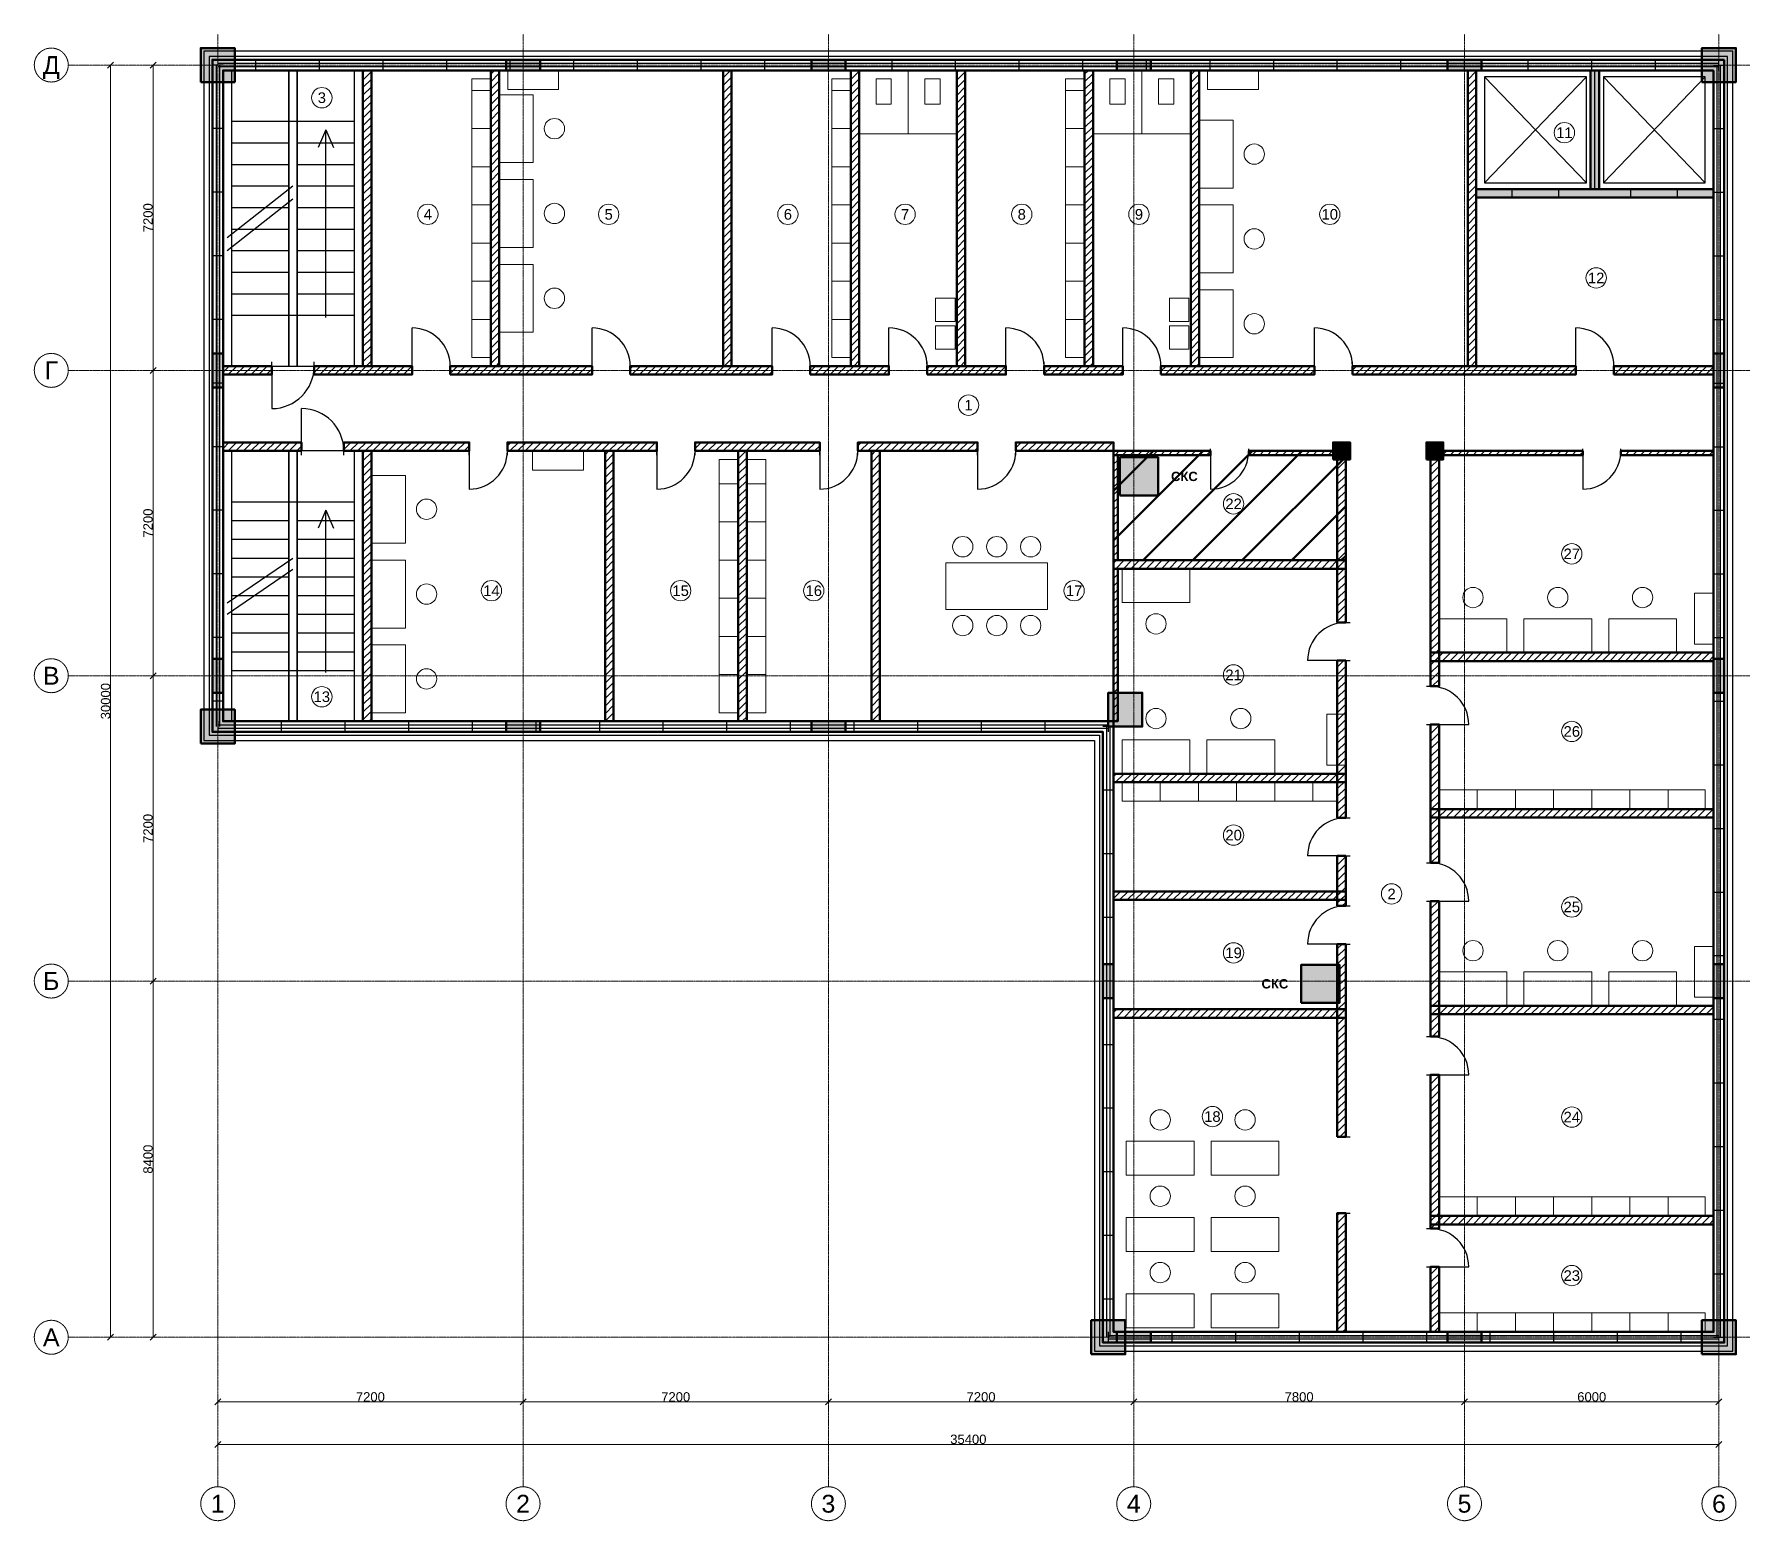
# Model space of a CAD drawing. Header units: millimetres. Extents: x -4325 to 36125, y -4325 to 30725.
import ezdxf
from ezdxf.enums import TextEntityAlignment as Align

# ---------------------------------------------------------------- set-up
doc = ezdxf.new("R2010")
doc.units = ezdxf.units.MM
doc.linetypes.add('CENTER2', pattern=[2.541, 1.587, -0.318, 0.318, -0.318])
for name, color, linetype, lineweight in [('A-ANNO-ROOM', 7, 'CONTINUOUS', 18), ('A-DIMS', 8, 'CONTINUOUS', 13), ('A-DOOR', 3, 'CONTINUOUS', 25), ('A-ELEV', 7, 'CONTINUOUS', 25), ('A-FACADE-PANEL', 8, 'CONTINUOUS', 25), ('A-FURN', 8, 'CONTINUOUS', 18), ('A-GLAZ-RIBBON', 5, 'CONTINUOUS', 25), ('A-GRID', 8, 'CENTER2', 13), ('A-HATCH', 9, 'CONTINUOUS', 9), ('A-OUTLINE', 7, 'CONTINUOUS', 50), ('A-SANI', 8, 'CONTINUOUS', 18), ('A-STAIR', 7, 'CONTINUOUS', 25), ('A-WALL-BLOCK', 9, 'CONTINUOUS', 50), ('A-WALL-RC', 7, 'CONTINUOUS', 50), ('E-SCS-RISER', 1, 'CONTINUOUS', 50), ('E-SERVER-ROOM', 1, 'CONTINUOUS', 50)]:
    doc.layers.add(name, color=color, linetype=linetype, lineweight=lineweight)
doc.styles.add('Arial-Bold', font='arialbd.ttf')
doc.styles.get("Standard").update_dxf_attribs({"font": 'arial.ttf'})

msp = doc.modelspace()

# ---------------------------------------------------------------- hatches: boundary and pattern name
at = {"layer": 'A-HATCH'}
h = msp.add_hatch(dxfattribs=at)
h.set_pattern_fill('ANSI31', scale=40)
h.paths.add_polyline_path([(3425, 22900), (3625, 22900), (3625, 29875), (3625, 29875), (3425, 29875), (3425, 29875)])
h = msp.add_hatch(dxfattribs=at)
h.set_pattern_fill('ANSI31', scale=40)
h.paths.add_polyline_path([(6439, 22900), (6639, 22900), (6639, 29875), (6639, 29875), (6439, 29875), (6439, 29875)])
h = msp.add_hatch(dxfattribs=at)
h.set_pattern_fill('ANSI31', scale=40)
h.paths.add_polyline_path([(11915, 22900), (12115, 22900), (12115, 29875), (12115, 29875), (11915, 29875), (11915, 29875)])
h = msp.add_hatch(dxfattribs=at)
h.set_pattern_fill('ANSI31', scale=40)
h.paths.add_polyline_path([(14929, 22900), (15129, 22900), (15129, 29875), (15129, 29875), (14929, 29875), (14929, 29875)])
h = msp.add_hatch(dxfattribs=at)
h.set_pattern_fill('ANSI31', scale=40)
h.paths.add_polyline_path([(17429, 22900), (17629, 22900), (17629, 29875), (17629, 29875), (17429, 29875), (17429, 29875)])
h = msp.add_hatch(dxfattribs=at)
h.set_pattern_fill('ANSI31', scale=40)
h.paths.add_polyline_path([(20443, 22900), (20643, 22900), (20643, 29875), (20643, 29875), (20443, 29875), (20443, 29875)])
h = msp.add_hatch(dxfattribs=at)
h.set_pattern_fill('ANSI31', scale=40)
h.paths.add_polyline_path([(22943, 22900), (23143, 22900), (23143, 29875), (23143, 29875), (22943, 29875), (22943, 29875)])
h = msp.add_hatch(dxfattribs=at)
h.set_pattern_fill('ANSI31', scale=40)
h.paths.add_polyline_path([(29475, 22900), (29675, 22900), (29675, 29875), (29675, 29875), (29475, 29875), (29475, 29875)])
h = msp.add_hatch(dxfattribs=at)
h.set_pattern_fill('ANSI31', scale=40)
h.paths.add_polyline_path([(125, 22700), (125, 22700), (1275, 22700), (1275, 22900), (125, 22900), (125, 22900)])
h = msp.add_hatch(dxfattribs=at)
h.set_pattern_fill('ANSI31', scale=40)
h.paths.add_polyline_path([(2275, 22700), (4582, 22700), (4582, 22900), (2275, 22900)])
h = msp.add_hatch(dxfattribs=at)
h.set_pattern_fill('ANSI31', scale=40)
h.paths.add_polyline_path([(5482, 22700), (8827, 22700), (8827, 22900), (5482, 22900)])
h = msp.add_hatch(dxfattribs=at)
h.set_pattern_fill('ANSI31', scale=40)
h.paths.add_polyline_path([(9727, 22700), (13072, 22700), (13072, 22900), (9727, 22900)])
h = msp.add_hatch(dxfattribs=at)
h.set_pattern_fill('ANSI31', scale=40)
h.paths.add_polyline_path([(13972, 22700), (15829, 22700), (15829, 22900), (13972, 22900)])
h = msp.add_hatch(dxfattribs=at)
h.set_pattern_fill('ANSI31', scale=40)
h.paths.add_polyline_path([(16729, 22700), (18586, 22700), (18586, 22900), (16729, 22900)])
h = msp.add_hatch(dxfattribs=at)
h.set_pattern_fill('ANSI31', scale=40)
h.paths.add_polyline_path([(19486, 22700), (21343, 22700), (21343, 22900), (19486, 22900)])
h = msp.add_hatch(dxfattribs=at)
h.set_pattern_fill('ANSI31', scale=40)
h.paths.add_polyline_path([(22243, 22700), (25859, 22700), (25859, 22900), (22243, 22900)])
h = msp.add_hatch(dxfattribs=at)
h.set_pattern_fill('ANSI31', scale=40)
h.paths.add_polyline_path([(26759, 22700), (32025, 22700), (32025, 22900), (26759, 22900)])
h = msp.add_hatch(dxfattribs=at)
h.set_pattern_fill('ANSI31', scale=40)
h.paths.add_polyline_path([(32925, 22700), (35275, 22700), (35275, 22700), (35275, 22900), (35275, 22900), (32925, 22900)])
h = msp.add_hatch(dxfattribs=at)
h.set_pattern_fill('ANSI31', scale=40)
h.paths.add_polyline_path([(125, 20900), (125, 20900), (1975, 20900), (1975, 21100), (125, 21100), (125, 21100)])
h = msp.add_hatch(dxfattribs=at)
h.set_pattern_fill('ANSI31', scale=40)
h.paths.add_polyline_path([(2975, 20900), (5930.5, 20900), (5930.5, 21100), (2975, 21100)])
h = msp.add_hatch(dxfattribs=at)
h.set_pattern_fill('ANSI31', scale=40)
h.paths.add_polyline_path([(6830.5, 20900), (10355.5, 20900), (10355.5, 21100), (6830.5, 21100)])
h = msp.add_hatch(dxfattribs=at)
h.set_pattern_fill('ANSI31', scale=40)
h.paths.add_polyline_path([(11255.5, 20900), (14194.5, 20900), (14194.5, 21100), (11255.5, 21100)])
h = msp.add_hatch(dxfattribs=at)
h.set_pattern_fill('ANSI31', scale=40)
h.paths.add_polyline_path([(15094.5, 20900), (17919.5, 20900), (17919.5, 21100), (15094.5, 21100)])
h = msp.add_hatch(dxfattribs=at)
h.set_pattern_fill('ANSI31', scale=40)
h.paths.add_polyline_path([(18819.5, 20900), (21125, 20900), (21125, 21100), (18819.5, 21100)])
h = msp.add_hatch(dxfattribs=at)
h.set_pattern_fill('ANSI31', scale=40)
h.paths.add_polyline_path([(3425, 14525), (3625, 14525), (3625, 14525), (3625, 20900), (3425, 20900), (3425, 14525)])
h = msp.add_hatch(dxfattribs=at)
h.set_pattern_fill('ANSI31', scale=40)
h.paths.add_polyline_path([(9136, 14525), (9336, 14525), (9336, 14525), (9336, 20900), (9136, 20900), (9136, 14525)])
h = msp.add_hatch(dxfattribs=at)
h.set_pattern_fill('ANSI31', scale=40)
h.paths.add_polyline_path([(12275, 14525), (12475, 14525), (12475, 14525), (12475, 20900), (12275, 20900), (12275, 14525)])
h = msp.add_hatch(dxfattribs=at)
h.set_pattern_fill('ANSI31', scale=40)
h.paths.add_polyline_path([(15414, 14525), (15614, 14525), (15614, 14525), (15614, 20900), (15414, 20900), (15414, 14525)])
h = msp.add_hatch(dxfattribs=at)
h.set_pattern_fill('ANSI31', scale=40)
h.paths.add_polyline_path([(21125, 20800), (23412.5, 20800), (23412.5, 20900), (21125, 20900)])
h = msp.add_hatch(dxfattribs=at)
h.set_pattern_fill('ANSI31', scale=40)
h.paths.add_polyline_path([(21125, 18323), (21225, 18323), (21225, 20800), (21125, 20800)])
h = msp.add_hatch(dxfattribs=at)
h.set_pattern_fill('ANSI31', scale=40)
h.paths.add_polyline_path([(24312.5, 20800), (26400, 20800), (26400, 20900), (24312.5, 20900)])
h = msp.add_hatch(dxfattribs=at)
h.set_pattern_fill('ANSI31', scale=40)
h.paths.add_polyline_path([(26400, 16856.5), (26600, 16856.5), (26600, 20900), (26400, 20900)])
h = msp.add_hatch(dxfattribs=at)
h.set_pattern_fill('ANSI31', scale=40)
h.paths.add_polyline_path([(28600, 15350), (28800, 15350), (28800, 20900), (28600, 20900)])
h = msp.add_hatch(dxfattribs=at)
h.set_pattern_fill('ANSI31', scale=40)
h.paths.add_polyline_path([(28800, 20800), (32187.5, 20800), (32187.5, 20900), (28800, 20900)])
h = msp.add_hatch(dxfattribs=at)
h.set_pattern_fill('ANSI31', scale=40)
h.paths.add_polyline_path([(33087.5, 20800), (35275, 20800), (35275, 20800), (35275, 20900), (35275, 20900), (33087.5, 20900)])
h = msp.add_hatch(dxfattribs=at)
h.set_pattern_fill('ANSI31', scale=40)
h.paths.add_polyline_path([(21125, 18123), (26600, 18123), (26600, 18323), (21125, 18323)])
h = msp.add_hatch(dxfattribs=at)
h.set_pattern_fill('ANSI31', scale=40)
h.paths.add_polyline_path([(21125, 14525), (21225, 14525), (21225, 14525), (21225, 18123), (21125, 18123), (21125, 14525)])
h = msp.add_hatch(dxfattribs=at)
h.set_pattern_fill('ANSI31', scale=40)
h.paths.add_polyline_path([(26400, 12251), (26600, 12251), (26600, 15956.5), (26400, 15956.5)])
h = msp.add_hatch(dxfattribs=at)
h.set_pattern_fill('ANSI31', scale=40)
h.paths.add_polyline_path([(28600, 15944), (35275, 15944), (35275, 15944), (35275, 16144), (35275, 16144), (28600, 16144)])
h = msp.add_hatch(dxfattribs=at)
h.set_pattern_fill('ANSI31', scale=40)
h.paths.add_polyline_path([(28600, 11186.5), (28800, 11186.5), (28800, 14450), (28600, 14450)])
h = msp.add_hatch(dxfattribs=at)
h.set_pattern_fill('ANSI31', scale=40)
h.paths.add_polyline_path([(21125, 13090), (21125, 13090), (26600, 13090), (26600, 13290), (21125, 13290), (21125, 13290)])
h = msp.add_hatch(dxfattribs=at)
h.set_pattern_fill('ANSI31', scale=40)
h.paths.add_polyline_path([(28600, 12256), (35275, 12256), (35275, 12256), (35275, 12456), (35275, 12456), (28600, 12456)])
h = msp.add_hatch(dxfattribs=at)
h.set_pattern_fill('ANSI31', scale=40)
h.paths.add_polyline_path([(26400, 10173.5), (26600, 10173.5), (26600, 11351), (26400, 11351)])
h = msp.add_hatch(dxfattribs=at)
h.set_pattern_fill('ANSI31', scale=40)
h.paths.add_polyline_path([(21125, 10312), (21125, 10312), (26600, 10312), (26600, 10512), (21125, 10512), (21125, 10512)])
h = msp.add_hatch(dxfattribs=at)
h.set_pattern_fill('ANSI31', scale=40)
h.paths.add_polyline_path([(28600, 7089.5), (28800, 7089.5), (28800, 10286.5), (28600, 10286.5)])
h = msp.add_hatch(dxfattribs=at)
h.set_pattern_fill('ANSI31', scale=40)
h.paths.add_polyline_path([(26400, 4730), (26600, 4730), (26600, 9273.5), (26400, 9273.5)])
h = msp.add_hatch(dxfattribs=at)
h.set_pattern_fill('ANSI31', scale=40)
h.paths.add_polyline_path([(21125, 7535), (21125, 7535), (26600, 7535), (26600, 7735), (21125, 7735), (21125, 7735)])
h = msp.add_hatch(dxfattribs=at)
h.set_pattern_fill('ANSI31', scale=40)
h.paths.add_polyline_path([(28600, 7617), (35275, 7617), (35275, 7617), (35275, 7817), (35275, 7817), (28600, 7817)])
h = msp.add_hatch(dxfattribs=at)
h.set_pattern_fill('ANSI31', scale=40)
h.paths.add_polyline_path([(28600, 2562), (28800, 2562), (28800, 6189.5), (28600, 6189.5)])
h = msp.add_hatch(dxfattribs=at)
h.set_pattern_fill('ANSI31', scale=40)
h.paths.add_polyline_path([(26400, 125), (26600, 125), (26600, 125), (26600, 2930), (26400, 2930), (26400, 125)])
h = msp.add_hatch(dxfattribs=at)
h.set_pattern_fill('ANSI31', scale=40)
h.paths.add_polyline_path([(28600, 2662), (35275, 2662), (35275, 2662), (35275, 2862), (35275, 2862), (28600, 2862)])
h = msp.add_hatch(dxfattribs=at)
h.set_pattern_fill('ANSI31', scale=40)
h.paths.add_polyline_path([(28600, 125), (28800, 125), (28800, 125), (28800, 1662), (28600, 1662), (28600, 125)])
at = {"layer": 'A-WALL-RC'}
h = msp.add_hatch(color=7, dxfattribs=at)
h.dxf.hatch_style = 1
h.paths.add_polyline_path([(-400, 29600), (400, 29600), (400, 30400), (-400, 30400)])
h = msp.add_hatch(color=7, dxfattribs=at)
h.dxf.hatch_style = 1
h.paths.add_polyline_path([(35000, 29600), (35800, 29600), (35800, 30400), (35000, 30400)])
h = msp.add_hatch(color=7, dxfattribs=at)
h.dxf.hatch_style = 1
h.paths.add_polyline_path([(6800, 29875), (7600, 29875), (7600, 30125), (6800, 30125)])
h = msp.add_hatch(color=7, dxfattribs=at)
h.dxf.hatch_style = 1
h.paths.add_polyline_path([(14000, 29875), (14800, 29875), (14800, 30125), (14000, 30125)])
h = msp.add_hatch(color=7, dxfattribs=at)
h.dxf.hatch_style = 1
h.paths.add_polyline_path([(21200, 29875), (22000, 29875), (22000, 30125), (21200, 30125)])
h = msp.add_hatch(color=7, dxfattribs=at)
h.dxf.hatch_style = 1
h.paths.add_polyline_path([(29000, 29875), (29800, 29875), (29800, 30125), (29000, 30125)])
h = msp.add_hatch(color=7, dxfattribs=at)
h.dxf.hatch_style = 1
h.paths.add_polyline_path([(32375, 27075), (32575, 27075), (32575, 29875), (32575, 29875), (32375, 29875), (32375, 29875)])
h = msp.add_hatch(color=7, dxfattribs=at)
h.dxf.hatch_style = 1
h.paths.add_polyline_path([(29675, 26875), (35275, 26875), (35275, 26875), (35275, 27075), (35275, 27075), (29675, 27075)])
h = msp.add_hatch(color=7, dxfattribs=at)
h.dxf.hatch_style = 1
h.paths.add_polyline_path([(-125, 22400), (125, 22400), (125, 23200), (-125, 23200)])
h = msp.add_hatch(color=7, dxfattribs=at)
h.dxf.hatch_style = 1
h.paths.add_polyline_path([(35275, 22400), (35525, 22400), (35525, 23200), (35275, 23200)])
h = msp.add_hatch(color=7, dxfattribs=at)
h.dxf.hatch_style = 1
h.paths.add_polyline_path([(26300, 20700), (26700, 20700), (26700, 21100), (26300, 21100)])
h = msp.add_hatch(color=7, dxfattribs=at)
h.dxf.hatch_style = 1
h.paths.add_polyline_path([(28500, 20700), (28900, 20700), (28900, 21100), (28500, 21100)])
h = msp.add_hatch(color=7, dxfattribs=at)
h.dxf.hatch_style = 1
h.paths.add_polyline_path([(-125, 15200), (125, 15200), (125, 16000), (-125, 16000)])
h = msp.add_hatch(color=7, dxfattribs=at)
h.dxf.hatch_style = 1
h.paths.add_polyline_path([(35275, 15200), (35525, 15200), (35525, 16000), (35275, 16000)])
h = msp.add_hatch(color=7, dxfattribs=at)
h.dxf.hatch_style = 1
h.paths.add_polyline_path([(21000, 14400), (21800, 14400), (21800, 15200), (21000, 15200)])
h = msp.add_hatch(color=7, dxfattribs=at)
h.dxf.hatch_style = 1
h.paths.add_polyline_path([(-400, 14000), (400, 14000), (400, 14800), (-400, 14800)])
h = msp.add_hatch(color=7, dxfattribs=at)
h.dxf.hatch_style = 1
h.paths.add_polyline_path([(6800, 14275), (7600, 14275), (7600, 14525), (6800, 14525)])
h = msp.add_hatch(color=7, dxfattribs=at)
h.dxf.hatch_style = 1
h.paths.add_polyline_path([(14000, 14275), (14800, 14275), (14800, 14525), (14000, 14525)])
h = msp.add_hatch(color=7, dxfattribs=at)
h.dxf.hatch_style = 1
h.paths.add_polyline_path([(20875, 8000), (21125, 8000), (21125, 8800), (20875, 8800)])
h = msp.add_hatch(color=7, dxfattribs=at)
h.dxf.hatch_style = 1
h.paths.add_polyline_path([(35275, 8000), (35525, 8000), (35525, 8800), (35275, 8800)])
h = msp.add_hatch(color=7, dxfattribs=at)
h.dxf.hatch_style = 1
h.paths.add_polyline_path([(20600, -400), (21400, -400), (21400, 400), (20600, 400)])
h = msp.add_hatch(color=7, dxfattribs=at)
h.dxf.hatch_style = 1
h.paths.add_polyline_path([(21200, -125), (22000, -125), (22000, 125), (21200, 125)])
h = msp.add_hatch(color=7, dxfattribs=at)
h.dxf.hatch_style = 1
h.paths.add_polyline_path([(29000, -125), (29800, -125), (29800, 125), (29000, 125)])
h = msp.add_hatch(color=7, dxfattribs=at)
h.dxf.hatch_style = 1
h.paths.add_polyline_path([(35000, -400), (35800, -400), (35800, 400), (35000, 400)])
at = {"layer": 'E-SCS-RISER'}
h = msp.add_hatch(color=7, dxfattribs=at)
h.dxf.hatch_style = 1
h.paths.add_polyline_path([(21275, 19850), (22175, 19850), (22175, 20750), (21275, 20750)])
h = msp.add_hatch(color=7, dxfattribs=at)
h.dxf.hatch_style = 1
h.paths.add_polyline_path([(25550, 7885), (26450, 7885), (26450, 8785), (25550, 8785)])
at = {"layer": 'E-SERVER-ROOM'}
h = msp.add_hatch(dxfattribs=at)
h.set_pattern_fill('ANSI31', scale=260)
h.paths.add_polyline_path([(21125, 18323), (26600, 18323), (26600, 20900), (21125, 20900)])

# ---------------------------------------------------------------- linework, layer by layer
at = {"layer": 'A-ANNO-ROOM'}
for centre in [(2455, 29230), (31755, 28405), (4955, 26480), (9219, 26480), (13445, 26480), (16209, 26480), (18959, 26480), (21723, 26480), (26223, 26480), (32505, 24980), (17705, 21980), (23955, 19653), (31930, 18474), (6455, 17605), (10916, 17605), (14055, 17605), (20194, 17605), (23955, 15620), (2455, 15105), (31930, 14286), (23955, 11842), (27680, 10455), (31930, 10147), (23955, 9065), (23455, 5205), (31930, 5192), (31930, 1455)]:
    msp.add_circle(centre, 240, dxfattribs=at)
at = {"layer": 'A-DIMS'}
for p, q in [((-2595.71, 29929.29), (-2454.29, 30070.71)), ((-2525, 0), (-2525, 30000)), ((-1595.71, 29929.29), (-1454.29, 30070.71)), ((-1525, 22800), (-1525, 30000)), ((-1595.71, 22729.29), (-1454.29, 22870.71)), ((-1595.71, 22729.29), (-1454.29, 22870.71)), ((-1525, 15600), (-1525, 22800)), ((-1595.71, 15529.29), (-1454.29, 15670.71)), ((-1595.71, 15529.29), (-1454.29, 15670.71)), ((-1525, 8400), (-1525, 15600)), ((-1595.71, 8329.29), (-1454.29, 8470.71)), ((-1595.71, 8329.29), (-1454.29, 8470.71)), ((-1525, 0), (-1525, 8400)), ((-2595.71, -70.71), (-2454.29, 70.71)), ((-1595.71, -70.71), (-1454.29, 70.71)), ((-70.71, -1595.71), (70.71, -1454.29)), ((0, -1525), (7200, -1525)), ((7129.29, -1595.71), (7270.71, -1454.29)), ((7129.29, -1595.71), (7270.71, -1454.29)), ((7200, -1525), (14400, -1525)), ((14329.29, -1595.71), (14470.71, -1454.29)), ((14329.29, -1595.71), (14470.71, -1454.29)), ((14400, -1525), (21600, -1525)), ((21529.29, -1595.71), (21670.71, -1454.29)), ((21529.29, -1595.71), (21670.71, -1454.29)), ((21600, -1525), (29400, -1525)), ((29329.29, -1595.71), (29470.71, -1454.29)), ((29329.29, -1595.71), (29470.71, -1454.29)), ((29400, -1525), (35400, -1525)), ((35329.29, -1595.71), (35470.71, -1454.29)), ((-70.71, -2595.71), (70.71, -2454.29)), ((0, -2525), (35400, -2525)), ((35329.29, -2595.71), (35470.71, -2454.29))]:
    msp.add_line(p, q, dxfattribs=at)
at = {"layer": 'A-DOOR'}
for p, q in [((30525, 26875), (30525, 27075)), ((31625, 26875), (31625, 27075)), ((33325, 26875), (33325, 27075)), ((34425, 26875), (34425, 27075)), ((4582, 22900), (4582, 23800)), ((8827, 22900), (8827, 23800)), ((13072, 22900), (13072, 23800)), ((15829, 22900), (15829, 23800)), ((18586, 22900), (18586, 23800)), ((21343, 22900), (21343, 23800)), ((25859, 22900), (25859, 23800)), ((32025, 22900), (32025, 23800)), ((1275, 22800), (1275, 23000)), ((1275, 22900), (1275, 21900)), ((2275, 22800), (2275, 23000)), ((4582, 22800), (4582, 23000)), ((5482, 22800), (5482, 23000)), ((8827, 22800), (8827, 23000)), ((9727, 22800), (9727, 23000)), ((13072, 22800), (13072, 23000)), ((13972, 22800), (13972, 23000)), ((15829, 22800), (15829, 23000)), ((16729, 22800), (16729, 23000)), ((18586, 22800), (18586, 23000)), ((19486, 22800), (19486, 23000)), ((21343, 22800), (21343, 23000)), ((22243, 22800), (22243, 23000)), ((25859, 22800), (25859, 23000)), ((26759, 22800), (26759, 23000)), ((32025, 22800), (32025, 23000)), ((32925, 22800), (32925, 23000)), ((1975, 20900), (1975, 21900)), ((1975, 20800), (1975, 21000)), ((2975, 20800), (2975, 21000)), ((5930.5, 20800), (5930.5, 21000)), ((5930.5, 20900), (5930.5, 20000)), ((6830.5, 20800), (6830.5, 21000)), ((10355.5, 20800), (10355.5, 21000)), ((10355.5, 20900), (10355.5, 20000)), ((11255.5, 20800), (11255.5, 21000)), ((14194.5, 20800), (14194.5, 21000)), ((14194.5, 20900), (14194.5, 20000)), ((15094.5, 20800), (15094.5, 21000)), ((17919.5, 20800), (17919.5, 21000)), ((17919.5, 20900), (17919.5, 20000)), ((18819.5, 20800), (18819.5, 21000)), ((23412.5, 20850), (23412.5, 20950)), ((23412.5, 20900), (23412.5, 20000)), ((24312.5, 20850), (24312.5, 20950)), ((32187.5, 20850), (32187.5, 20950)), ((32187.5, 20900), (32187.5, 20000)), ((33087.5, 20850), (33087.5, 20950)), ((26500, 16856.5), (26700, 16856.5)), ((26600, 15956.5), (25700, 15956.5)), ((26500, 15956.5), (26700, 15956.5)), ((28500, 15350), (28700, 15350)), ((28500, 14450), (28700, 14450)), ((28600, 14450), (29500, 14450)), ((26500, 12251), (26700, 12251)), ((26600, 11351), (25700, 11351)), ((26500, 11351), (26700, 11351)), ((28500, 11186.5), (28700, 11186.5)), ((26500, 10173.5), (26700, 10173.5)), ((28500, 10286.5), (28700, 10286.5)), ((28600, 10286.5), (29500, 10286.5)), ((26600, 9273.5), (25700, 9273.5)), ((26500, 9273.5), (26700, 9273.5)), ((28500, 7089.5), (28700, 7089.5)), ((28500, 6189.5), (28700, 6189.5)), ((28600, 6189.5), (29500, 6189.5)), ((26500, 4730), (26700, 4730)), ((26500, 2930), (26700, 2930)), ((28500, 2562), (28700, 2562)), ((28500, 1662), (28700, 1662)), ((28600, 1662), (29500, 1662))]:
    msp.add_line(p, q, dxfattribs=at)
for centre, radius, start, end in [((4582, 22900), 900, 0, 90), ((8827, 22900), 900, 0, 90), ((13072, 22900), 900, 0, 90), ((15829, 22900), 900, 0, 90), ((18586, 22900), 900, 0, 90), ((21343, 22900), 900, 0, 90), ((25859, 22900), 900, 0, 90), ((32025, 22900), 900, 0, 90), ((1275, 22900), 1000, -90, 0), ((1975, 20900), 1000, 0, 90), ((5930.5, 20900), 900, -90, 0), ((10355.5, 20900), 900, -90, 0), ((14194.5, 20900), 900, -90, 0), ((17919.5, 20900), 900, -90, 0), ((23412.5, 20900), 900, -90, 0), ((32187.5, 20900), 900, -90, 0), ((26600, 15956.5), 900, 90, 180), ((28600, 14450), 900, 0, 90), ((26600, 11351), 900, 90, 180), ((28600, 10286.5), 900, 0, 90), ((26600, 9273.5), 900, 90, 180), ((28600, 6189.5), 900, 0, 90), ((28600, 1662), 900, 0, 90)]:
    msp.add_arc(centre, radius, start, end, dxfattribs=at)
at = {"layer": 'A-ELEV'}
for p, q in [((29875, 27225), (32275, 29725)), ((29875, 29725), (32275, 27225)), ((32475, 27075), (32475, 29875)), ((32675, 27225), (35075, 29725)), ((32675, 29725), (35075, 27225))]:
    msp.add_line(p, q, dxfattribs=at)
for points in [[(29875, 27225), (32275, 27225), (32275, 29725), (29875, 29725)], [(32675, 27225), (35075, 27225), (35075, 29725), (32675, 29725)]]:
    msp.add_lwpolyline(points, close=True, dxfattribs=at)
at = {"layer": 'A-FACADE-PANEL'}
for points in [[(35725, 30325), (-325, 30325), (-325, 14075), (20675, 14075), (20675, -325), (35725, -325)], [(35605, 30205), (-205, 30205), (-205, 14195), (20795, 14195), (20795, -205), (35605, -205)]]:
    msp.add_lwpolyline(points, close=True, dxfattribs=at)
at = {"layer": 'A-FURN'}
for p, q in [((5989, 29400), (6439, 29400)), ((14479, 29400), (14929, 29400)), ((19993, 29400), (20443, 29400)), ((5989, 28500), (6439, 28500)), ((14479, 28500), (14929, 28500)), ((19993, 28500), (20443, 28500)), ((5989, 27600), (6439, 27600)), ((14479, 27600), (14929, 27600)), ((19993, 27600), (20443, 27600)), ((5989, 26700), (6439, 26700)), ((14479, 26700), (14929, 26700)), ((19993, 26700), (20443, 26700)), ((5989, 25800), (6439, 25800)), ((14479, 25800), (14929, 25800)), ((19993, 25800), (20443, 25800)), ((5989, 24900), (6439, 24900)), ((14479, 24900), (14929, 24900)), ((19993, 24900), (20443, 24900)), ((5989, 24000), (6439, 24000)), ((14479, 24000), (14929, 24000)), ((19993, 24000), (20443, 24000)), ((11825, 20125), (12275, 20125)), ((12475, 20125), (12925, 20125)), ((11825, 19225), (12275, 19225)), ((12475, 19225), (12925, 19225)), ((11825, 18325), (12275, 18325)), ((12475, 18325), (12925, 18325)), ((11825, 17425), (12275, 17425)), ((12475, 17425), (12925, 17425)), ((11825, 16525), (12275, 16525)), ((12475, 16525), (12925, 16525)), ((11825, 15625), (12275, 15625)), ((12475, 15625), (12925, 15625)), ((22225, 12640), (22225, 13090)), ((23125, 12640), (23125, 13090)), ((24025, 12640), (24025, 13090)), ((24925, 12640), (24925, 13090)), ((25825, 12640), (25825, 13090)), ((29700, 12456), (29700, 12906)), ((30600, 12456), (30600, 12906)), ((31500, 12456), (31500, 12906)), ((32400, 12456), (32400, 12906)), ((33300, 12456), (33300, 12906)), ((34200, 12456), (34200, 12906)), ((29700, 2862), (29700, 3312)), ((30600, 2862), (30600, 3312)), ((31500, 2862), (31500, 3312)), ((32400, 2862), (32400, 3312)), ((33300, 2862), (33300, 3312)), ((34200, 2862), (34200, 3312)), ((29700, 125), (29700, 575)), ((30600, 125), (30600, 575)), ((31500, 125), (31500, 575)), ((32400, 125), (32400, 575)), ((33300, 125), (33300, 575)), ((34200, 125), (34200, 575))]:
    msp.add_line(p, q, dxfattribs=at)
for points in [[(5989, 23100), (6439, 23100), (6439, 29675), (5989, 29675)], [(6839, 29425), (8039, 29425), (8039, 29875), (6839, 29875)], [(14479, 23100), (14929, 23100), (14929, 29675), (14479, 29675)], [(19993, 23100), (20443, 23100), (20443, 29675), (19993, 29675)], [(23343, 29425), (24543, 29425), (24543, 29875), (23343, 29875)], [(6639, 27700), (7439, 27700), (7439, 29300), (6639, 29300)], [(23143, 27100), (23943, 27100), (23943, 28700), (23143, 28700)], [(6639, 25700), (7439, 25700), (7439, 27300), (6639, 27300)], [(23143, 25100), (23943, 25100), (23943, 26700), (23143, 26700)], [(6639, 23700), (7439, 23700), (7439, 25300), (6639, 25300)], [(23143, 23100), (23943, 23100), (23943, 24700), (23143, 24700)], [(7425, 20450), (8625, 20450), (8625, 20900), (7425, 20900)], [(11825, 14725), (12275, 14725), (12275, 20700), (11825, 20700)], [(12475, 14725), (12925, 14725), (12925, 20700), (12475, 20700)], [(3625, 18725), (4425, 18725), (4425, 20325), (3625, 20325)], [(3625, 16725), (4425, 16725), (4425, 18325), (3625, 18325)], [(17169.5, 17162.5), (19569.5, 17162.5), (19569.5, 18262.5), (17169.5, 18262.5)], [(21325, 17323), (22925, 17323), (22925, 18123), (21325, 18123)], [(34825, 16344), (35275, 16344), (35275, 17544), (34825, 17544)], [(28800, 16144), (30400, 16144), (30400, 16944), (28800, 16944)], [(30800, 16144), (32400, 16144), (32400, 16944), (30800, 16944)], [(32800, 16144), (34400, 16144), (34400, 16944), (32800, 16944)], [(3625, 14725), (4425, 14725), (4425, 16325), (3625, 16325)], [(26150, 13490), (26600, 13490), (26600, 14690), (26150, 14690)], [(21325, 13290), (22925, 13290), (22925, 14090), (21325, 14090)], [(23325, 13290), (24925, 13290), (24925, 14090), (23325, 14090)], [(21325, 12640), (26400, 12640), (26400, 13090), (21325, 13090)], [(28800, 12456), (35075, 12456), (35075, 12906), (28800, 12906)], [(34825, 8017), (35275, 8017), (35275, 9217), (34825, 9217)], [(28800, 7817), (30400, 7817), (30400, 8617), (28800, 8617)], [(30800, 7817), (32400, 7817), (32400, 8617), (30800, 8617)], [(32800, 7817), (34400, 7817), (34400, 8617), (32800, 8617)], [(21425, 3825), (23025, 3825), (23025, 4625), (21425, 4625)], [(23425, 3825), (25025, 3825), (25025, 4625), (23425, 4625)], [(28800, 2862), (35075, 2862), (35075, 3312), (28800, 3312)], [(21425, 2025), (23025, 2025), (23025, 2825), (21425, 2825)], [(23425, 2025), (25025, 2025), (25025, 2825), (23425, 2825)], [(21425, 225), (23025, 225), (23025, 1025), (21425, 1025)], [(23425, 225), (25025, 225), (25025, 1025), (23425, 1025)], [(28800, 125), (35075, 125), (35075, 575), (28800, 575)]]:
    msp.add_lwpolyline(points, close=True, dxfattribs=at)
for centre in [(7939, 28500), (24443, 27900), (7939, 26500), (24443, 25900), (7939, 24500), (24443, 23900), (4925, 19525), (17569.5, 18642.5), (18369.5, 18642.5), (19169.5, 18642.5), (4925, 17525), (29600, 17444), (31600, 17444), (33600, 17444), (17569.5, 16782.5), (18369.5, 16782.5), (19169.5, 16782.5), (22125, 16823), (4925, 15525), (22125, 14590), (24125, 14590), (29600, 9117), (31600, 9117), (33600, 9117), (22225, 5125), (24225, 5125), (22225, 3325), (24225, 3325), (22225, 1525), (24225, 1525)]:
    msp.add_circle(centre, 240, dxfattribs=at)
at = {"layer": 'A-GLAZ-RIBBON'}
for p, q in [((125, 30000), (-125, 30000)), ((-40, 30000), (-40, 14400)), ((35400, 30040), (0, 30040)), ((35400, 29960), (0, 29960)), ((40, 30000), (40, 14400)), ((900, 29875), (900, 30125)), ((2400, 29875), (2400, 30125)), ((3900, 29875), (3900, 30125)), ((5400, 29875), (5400, 30125)), ((6900, 29875), (6900, 30125)), ((8400, 29875), (8400, 30125)), ((9900, 29875), (9900, 30125)), ((11400, 29875), (11400, 30125)), ((12900, 29875), (12900, 30125)), ((14400, 29875), (14400, 30125)), ((15900, 29875), (15900, 30125)), ((17400, 29875), (17400, 30125)), ((18900, 29875), (18900, 30125)), ((20400, 29875), (20400, 30125)), ((21900, 29875), (21900, 30125)), ((23400, 29875), (23400, 30125)), ((24900, 29875), (24900, 30125)), ((26400, 29875), (26400, 30125)), ((27900, 29875), (27900, 30125)), ((29400, 29875), (29400, 30125)), ((30900, 29875), (30900, 30125)), ((32400, 29875), (32400, 30125)), ((33900, 29875), (33900, 30125)), ((35275, 30000), (35525, 30000)), ((35360, 0), (35360, 30000)), ((35400, 29875), (35400, 30125)), ((35440, 0), (35440, 30000)), ((125, 28500), (-125, 28500)), ((35275, 28500), (35525, 28500)), ((125, 27000), (-125, 27000)), ((35275, 27000), (35525, 27000)), ((125, 25500), (-125, 25500)), ((35275, 25500), (35525, 25500)), ((125, 24000), (-125, 24000)), ((35275, 24000), (35525, 24000)), ((125, 22500), (-125, 22500)), ((35275, 22500), (35525, 22500)), ((125, 21000), (-125, 21000)), ((35275, 21000), (35525, 21000)), ((125, 19500), (-125, 19500)), ((35275, 19500), (35525, 19500)), ((125, 18000), (-125, 18000)), ((35275, 18000), (35525, 18000)), ((125, 16500), (-125, 16500)), ((35275, 16500), (35525, 16500)), ((125, 15000), (-125, 15000)), ((35275, 15000), (35525, 15000)), ((0, 14525), (0, 14275)), ((0, 14440), (21000, 14440)), ((0, 14360), (21000, 14360)), ((1500, 14525), (1500, 14275)), ((3000, 14525), (3000, 14275)), ((4500, 14525), (4500, 14275)), ((6000, 14525), (6000, 14275)), ((7500, 14525), (7500, 14275)), ((9000, 14525), (9000, 14275)), ((10500, 14525), (10500, 14275)), ((12000, 14525), (12000, 14275)), ((13500, 14525), (13500, 14275)), ((15000, 14525), (15000, 14275)), ((16500, 14525), (16500, 14275)), ((18000, 14525), (18000, 14275)), ((19500, 14525), (19500, 14275)), ((21125, 14400), (20875, 14400)), ((20960, 14400), (20960, 0)), ((21000, 14525), (21000, 14275)), ((21040, 14400), (21040, 0)), ((35275, 13500), (35525, 13500)), ((21125, 12900), (20875, 12900)), ((35275, 12000), (35525, 12000)), ((21125, 11400), (20875, 11400)), ((35275, 10500), (35525, 10500)), ((21125, 9900), (20875, 9900)), ((35275, 9000), (35525, 9000)), ((21125, 8400), (20875, 8400)), ((35275, 7500), (35525, 7500)), ((21125, 6900), (20875, 6900)), ((35275, 6000), (35525, 6000)), ((21125, 5400), (20875, 5400)), ((35275, 4500), (35525, 4500)), ((21125, 3900), (20875, 3900)), ((35275, 3000), (35525, 3000)), ((21125, 2400), (20875, 2400)), ((35275, 1500), (35525, 1500)), ((21125, 900), (20875, 900)), ((21000, 125), (21000, -125)), ((21000, 40), (35400, 40)), ((22500, 125), (22500, -125)), ((24000, 125), (24000, -125)), ((25500, 125), (25500, -125)), ((27000, 125), (27000, -125)), ((28500, 125), (28500, -125)), ((30000, 125), (30000, -125)), ((31500, 125), (31500, -125)), ((33000, 125), (33000, -125)), ((34500, 125), (34500, -125)), ((35275, 0), (35525, 0)), ((21000, -40), (35400, -40))]:
    msp.add_line(p, q, dxfattribs=at)
at = {"layer": 'A-GRID'}
for p, q in [((0, -3525), (0, 30725)), ((7200, -3525), (7200, 30725)), ((14400, -3525), (14400, 30725)), ((21600, -3525), (21600, 30725)), ((29400, -3525), (29400, 30725)), ((35400, -3525), (35400, 30725)), ((-3525, 30000), (36125, 30000)), ((-3525, 22800), (36125, 22800)), ((-3525, 15600), (36125, 15600)), ((-3525, 8400), (36125, 8400)), ((-3525, 0), (36125, 0))]:
    msp.add_line(p, q, dxfattribs=at)
for centre in [(-3925, 30000), (-3925, 22800), (-3925, 15600), (-3925, 8400), (-3925, 0), (0, -3925), (7200, -3925), (14400, -3925), (21600, -3925), (29400, -3925), (35400, -3925)]:
    msp.add_circle(centre, 400, dxfattribs=at)
at = {"layer": 'A-OUTLINE'}
for points in [[(35525, 30125), (-125, 30125), (-125, 14275), (20875, 14275), (20875, -125), (35525, -125)], [(35275, 29875), (125, 29875), (125, 14525), (21125, 14525), (21125, 125), (35275, 125)]]:
    msp.add_lwpolyline(points, close=True, dxfattribs=at)
at = {"layer": 'A-SANI'}
for points in [[(15129, 28375), (16279, 28375), (16279, 29875), (15129, 29875)], [(15524, 29075), (15884, 29075), (15884, 29675), (15524, 29675)], [(16279, 28375), (17429, 28375), (17429, 29875), (16279, 29875)], [(16674, 29075), (17034, 29075), (17034, 29675), (16674, 29675)], [(20643, 28375), (21793, 28375), (21793, 29875), (20643, 29875)], [(21038, 29075), (21398, 29075), (21398, 29675), (21038, 29675)], [(21793, 28375), (22943, 28375), (22943, 29875), (21793, 29875)], [(22188, 29075), (22548, 29075), (22548, 29675), (22188, 29675)], [(16929, 23950), (17389, 23950), (17389, 24500), (16929, 24500)], [(22443, 23950), (22903, 23950), (22903, 24500), (22443, 24500)], [(16929, 23300), (17389, 23300), (17389, 23850), (16929, 23850)], [(22443, 23300), (22903, 23300), (22903, 23850), (22443, 23850)]]:
    msp.add_lwpolyline(points, close=True, dxfattribs=at)
at = {"layer": 'A-STAIR'}
for p, q in [((325, 28675), (1675, 28675)), ((325, 28675), (3225, 28675)), ((1875, 28675), (3225, 28675)), ((2550, 28475), (2370, 28055)), ((2550, 24050), (2550, 28475)), ((2550, 28475), (2730, 28055)), ((325, 28166.67), (1675, 28166.67)), ((1875, 28166.67), (3225, 28166.67)), ((325, 27658.33), (1675, 27658.33)), ((1875, 27658.33), (3225, 27658.33)), ((225, 25930), (1775, 27150)), ((325, 27150), (1675, 27150)), ((1875, 27150), (3225, 27150)), ((225, 25625), (1775, 26845)), ((325, 26641.67), (1675, 26641.67)), ((1875, 26641.67), (3225, 26641.67)), ((325, 26133.33), (1675, 26133.33)), ((1875, 26133.33), (3225, 26133.33)), ((325, 25625), (1675, 25625)), ((1875, 25625), (3225, 25625)), ((325, 25116.67), (1675, 25116.67)), ((1875, 25116.67), (3225, 25116.67)), ((325, 24608.33), (1675, 24608.33)), ((1875, 24608.33), (3225, 24608.33)), ((325, 24100), (3225, 24100)), ((325, 19700), (1675, 19700)), ((325, 19700), (3225, 19700)), ((1875, 19700), (3225, 19700)), ((2550, 19500), (2370, 19080)), ((2550, 15675), (2550, 19500)), ((2550, 19500), (2730, 19080)), ((325, 19258.33), (1675, 19258.33)), ((1875, 19258.33), (3225, 19258.33)), ((325, 18816.67), (1675, 18816.67)), ((1875, 18816.67), (3225, 18816.67)), ((225, 17315), (1775, 18375)), ((325, 18375), (1675, 18375)), ((1875, 18375), (3225, 18375)), ((225, 17050), (1775, 18110)), ((325, 17933.33), (1675, 17933.33)), ((1875, 17933.33), (3225, 17933.33)), ((325, 17491.67), (1675, 17491.67)), ((1875, 17491.67), (3225, 17491.67)), ((325, 17050), (1675, 17050)), ((1875, 17050), (3225, 17050)), ((325, 16608.33), (1675, 16608.33)), ((1875, 16608.33), (3225, 16608.33)), ((325, 16166.67), (1675, 16166.67)), ((1875, 16166.67), (3225, 16166.67)), ((325, 15725), (3225, 15725))]:
    msp.add_line(p, q, dxfattribs=at)
for points in [[(325, 22900), (1675, 22900), (1675, 29875), (325, 29875)], [(1675, 22900), (1875, 22900), (1875, 29875), (1675, 29875)], [(1875, 22900), (3225, 22900), (3225, 29875), (1875, 29875)], [(325, 14525), (1675, 14525), (1675, 20900), (325, 20900)], [(1675, 14525), (1875, 14525), (1875, 20900), (1675, 20900)], [(1875, 14525), (3225, 14525), (3225, 20900), (1875, 20900)]]:
    msp.add_lwpolyline(points, close=True, dxfattribs=at)
at = {"layer": 'A-WALL-BLOCK'}
for points in [[(3425, 22900), (3625, 22900), (3625, 29875), (3625, 29875), (3425, 29875), (3425, 29875)], [(6439, 22900), (6639, 22900), (6639, 29875), (6639, 29875), (6439, 29875), (6439, 29875)], [(11915, 22900), (12115, 22900), (12115, 29875), (12115, 29875), (11915, 29875), (11915, 29875)], [(14929, 22900), (15129, 22900), (15129, 29875), (15129, 29875), (14929, 29875), (14929, 29875)], [(17429, 22900), (17629, 22900), (17629, 29875), (17629, 29875), (17429, 29875), (17429, 29875)], [(20443, 22900), (20643, 22900), (20643, 29875), (20643, 29875), (20443, 29875), (20443, 29875)], [(22943, 22900), (23143, 22900), (23143, 29875), (23143, 29875), (22943, 29875), (22943, 29875)], [(29475, 22900), (29675, 22900), (29675, 29875), (29675, 29875), (29475, 29875), (29475, 29875)], [(125, 22700), (125, 22700), (1275, 22700), (1275, 22900), (125, 22900), (125, 22900)], [(2275, 22700), (4582, 22700), (4582, 22900), (2275, 22900)], [(5482, 22700), (8827, 22700), (8827, 22900), (5482, 22900)], [(9727, 22700), (13072, 22700), (13072, 22900), (9727, 22900)], [(13972, 22700), (15829, 22700), (15829, 22900), (13972, 22900)], [(16729, 22700), (18586, 22700), (18586, 22900), (16729, 22900)], [(19486, 22700), (21343, 22700), (21343, 22900), (19486, 22900)], [(22243, 22700), (25859, 22700), (25859, 22900), (22243, 22900)], [(26759, 22700), (32025, 22700), (32025, 22900), (26759, 22900)], [(32925, 22700), (35275, 22700), (35275, 22700), (35275, 22900), (35275, 22900), (32925, 22900)], [(125, 20900), (125, 20900), (1975, 20900), (1975, 21100), (125, 21100), (125, 21100)], [(2975, 20900), (5930.5, 20900), (5930.5, 21100), (2975, 21100)], [(6830.5, 20900), (10355.5, 20900), (10355.5, 21100), (6830.5, 21100)], [(11255.5, 20900), (14194.5, 20900), (14194.5, 21100), (11255.5, 21100)], [(15094.5, 20900), (17919.5, 20900), (17919.5, 21100), (15094.5, 21100)], [(18819.5, 20900), (21125, 20900), (21125, 21100), (18819.5, 21100)], [(3425, 14525), (3625, 14525), (3625, 14525), (3625, 20900), (3425, 20900), (3425, 14525)], [(9136, 14525), (9336, 14525), (9336, 14525), (9336, 20900), (9136, 20900), (9136, 14525)], [(12275, 14525), (12475, 14525), (12475, 14525), (12475, 20900), (12275, 20900), (12275, 14525)], [(15414, 14525), (15614, 14525), (15614, 14525), (15614, 20900), (15414, 20900), (15414, 14525)], [(21125, 20800), (23412.5, 20800), (23412.5, 20900), (21125, 20900)], [(21125, 18323), (21225, 18323), (21225, 20800), (21125, 20800)], [(24312.5, 20800), (26400, 20800), (26400, 20900), (24312.5, 20900)], [(26400, 16856.5), (26600, 16856.5), (26600, 20900), (26400, 20900)], [(28600, 15350), (28800, 15350), (28800, 20900), (28600, 20900)], [(28800, 20800), (32187.5, 20800), (32187.5, 20900), (28800, 20900)], [(33087.5, 20800), (35275, 20800), (35275, 20800), (35275, 20900), (35275, 20900), (33087.5, 20900)], [(21125, 18123), (26600, 18123), (26600, 18323), (21125, 18323)], [(21125, 14525), (21225, 14525), (21225, 14525), (21225, 18123), (21125, 18123), (21125, 14525)], [(26400, 12251), (26600, 12251), (26600, 15956.5), (26400, 15956.5)], [(28600, 15944), (35275, 15944), (35275, 15944), (35275, 16144), (35275, 16144), (28600, 16144)], [(28600, 11186.5), (28800, 11186.5), (28800, 14450), (28600, 14450)], [(21125, 13090), (21125, 13090), (26600, 13090), (26600, 13290), (21125, 13290), (21125, 13290)], [(28600, 12256), (35275, 12256), (35275, 12256), (35275, 12456), (35275, 12456), (28600, 12456)], [(26400, 10173.5), (26600, 10173.5), (26600, 11351), (26400, 11351)], [(21125, 10312), (21125, 10312), (26600, 10312), (26600, 10512), (21125, 10512), (21125, 10512)], [(28600, 7089.5), (28800, 7089.5), (28800, 10286.5), (28600, 10286.5)], [(26400, 4730), (26600, 4730), (26600, 9273.5), (26400, 9273.5)], [(21125, 7535), (21125, 7535), (26600, 7535), (26600, 7735), (21125, 7735), (21125, 7735)], [(28600, 7617), (35275, 7617), (35275, 7617), (35275, 7817), (35275, 7817), (28600, 7817)], [(28600, 2562), (28800, 2562), (28800, 6189.5), (28600, 6189.5)], [(26400, 125), (26600, 125), (26600, 125), (26600, 2930), (26400, 2930), (26400, 125)], [(28600, 2662), (35275, 2662), (35275, 2662), (35275, 2862), (35275, 2862), (28600, 2862)], [(28600, 125), (28800, 125), (28800, 125), (28800, 1662), (28600, 1662), (28600, 125)]]:
    msp.add_lwpolyline(points, close=True, dxfattribs=at)
at = {"layer": 'A-WALL-RC'}
for points in [[(-400, 29600), (400, 29600), (400, 30400), (-400, 30400)], [(35000, 29600), (35800, 29600), (35800, 30400), (35000, 30400)], [(6800, 29875), (7600, 29875), (7600, 30125), (6800, 30125)], [(14000, 29875), (14800, 29875), (14800, 30125), (14000, 30125)], [(21200, 29875), (22000, 29875), (22000, 30125), (21200, 30125)], [(29000, 29875), (29800, 29875), (29800, 30125), (29000, 30125)], [(32375, 27075), (32575, 27075), (32575, 29875), (32575, 29875), (32375, 29875), (32375, 29875)], [(29675, 26875), (35275, 26875), (35275, 26875), (35275, 27075), (35275, 27075), (29675, 27075)], [(-125, 22400), (125, 22400), (125, 23200), (-125, 23200)], [(35275, 22400), (35525, 22400), (35525, 23200), (35275, 23200)], [(26300, 20700), (26700, 20700), (26700, 21100), (26300, 21100)], [(28500, 20700), (28900, 20700), (28900, 21100), (28500, 21100)], [(-125, 15200), (125, 15200), (125, 16000), (-125, 16000)], [(35275, 15200), (35525, 15200), (35525, 16000), (35275, 16000)], [(21000, 14400), (21800, 14400), (21800, 15200), (21000, 15200)], [(-400, 14000), (400, 14000), (400, 14800), (-400, 14800)], [(6800, 14275), (7600, 14275), (7600, 14525), (6800, 14525)], [(14000, 14275), (14800, 14275), (14800, 14525), (14000, 14525)], [(20875, 8000), (21125, 8000), (21125, 8800), (20875, 8800)], [(35275, 8000), (35525, 8000), (35525, 8800), (35275, 8800)], [(20600, -400), (21400, -400), (21400, 400), (20600, 400)], [(21200, -125), (22000, -125), (22000, 125), (21200, 125)], [(29000, -125), (29800, -125), (29800, 125), (29000, 125)], [(35000, -400), (35800, -400), (35800, 400), (35000, 400)]]:
    msp.add_lwpolyline(points, close=True, dxfattribs=at)
at = {"layer": 'E-SCS-RISER'}
for points in [[(21275, 19850), (22175, 19850), (22175, 20750), (21275, 20750)], [(25550, 7885), (26450, 7885), (26450, 8785), (25550, 8785)]]:
    msp.add_lwpolyline(points, close=True, dxfattribs=at)

# ---------------------------------------------------------------- texts
at = {"layer": 'A-ANNO-ROOM'}
for s, p in [('3', (2455, 29230)), ('11', (31755, 28405)), ('4', (4955, 26480)), ('5', (9219, 26480)), ('6', (13445, 26480)), ('7', (16209, 26480)), ('8', (18959, 26480)), ('9', (21723, 26480)), ('10', (26223, 26480)), ('12', (32505, 24980)), ('1', (17705, 21980)), ('22', (23955, 19653)), ('27', (31930, 18474)), ('14', (6455, 17605)), ('15', (10916, 17605)), ('16', (14055, 17605)), ('17', (20194, 17605)), ('21', (23955, 15620)), ('13', (2455, 15105)), ('26', (31930, 14286)), ('20', (23955, 11842)), ('2', (27680, 10455)), ('25', (31930, 10147)), ('19', (23955, 9065)), ('18', (23455, 5205)), ('24', (31930, 5192)), ('23', (31930, 1455))]:
    msp.add_text(s, height=250, dxfattribs=at).set_placement(p, align=Align.MIDDLE_CENTER)
at = {"layer": 'A-DIMS'}
for s, p in [('7200', (-1645, 26400)), ('7200', (-1645, 19200)), ('30000', (-2645, 15000)), ('7200', (-1645, 12000)), ('8400', (-1645, 4200))]:
    msp.add_text(s, height=220, rotation=90, dxfattribs=at).set_placement(p, align=Align.MIDDLE_CENTER)
for s, p in [('7200', (3600, -1405)), ('7200', (10800, -1405)), ('7200', (18000, -1405)), ('7800', (25500, -1405)), ('6000', (32400, -1405)), ('35400', (17700, -2405))]:
    msp.add_text(s, height=220, dxfattribs=at).set_placement(p, align=Align.MIDDLE_CENTER)
at = {"layer": 'A-GRID'}
for s, p in [('Д', (-3925, 30000)), ('Г', (-3925, 22800)), ('В', (-3925, 15600)), ('Б', (-3925, 8400)), ('А', (-3925, 0)), ('1', (0, -3925)), ('2', (7200, -3925)), ('3', (14400, -3925)), ('4', (21600, -3925)), ('5', (29400, -3925)), ('6', (35400, -3925))]:
    msp.add_text(s, height=420, dxfattribs=at).set_placement(p, align=Align.MIDDLE_CENTER)
at = {"layer": 'E-SCS-RISER', "style": 'Arial-Bold'}
for p in [(22795, 20300), (24930, 8335)]:
    msp.add_text('СКС', height=220, dxfattribs=at).set_placement(p, align=Align.MIDDLE_CENTER)

doc.saveas('drawing.dxf')
